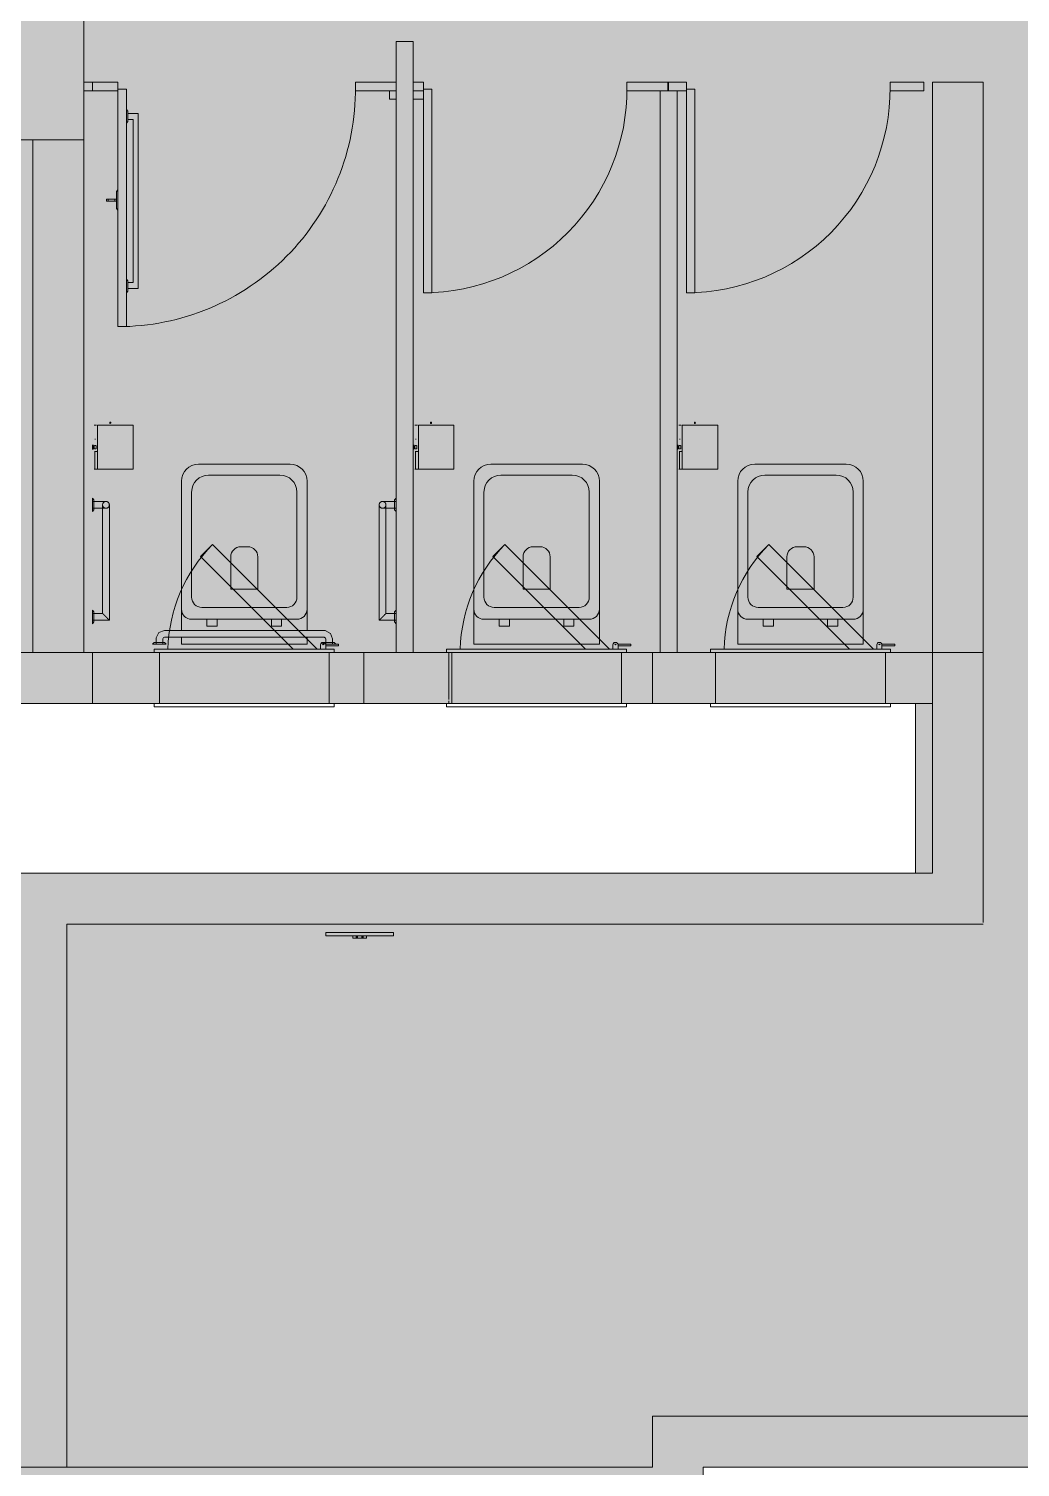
# Model space of a CAD drawing. Header units: millimetres. Extents: x -57519 to 497916, y -349472 to 446842.
# Drawn here: x 415687 to 418609, y 35647 to 39885 of the extents above; entities that cross this region are included whole.
import ezdxf

# ---------------------------------------------------------------- set-up
doc = ezdxf.new("R2010")
doc.units = ezdxf.units.MM
for name, color, linetype, lineweight in [('A-DETL-GENF', 92, 'Continuous', 5), ('A-DETL-THIN', 151, 'Continuous', 9), ('A-DOOR', 31, 'Continuous', 5), ('A-DOOR-FRAM', 31, 'Continuous', 5), ('A-FLOR', 192, 'Continuous', 5), ('A-GENM', 13, 'Continuous', 5), ('A-WALL', 113, 'Continuous', 20), ('A-WALL-PATT', 111, 'Continuous', 20), ('P-SANR-FIXT', 6, 'Continuous', 5), ('S-COLS', 52, 'Continuous', 20)]:
    doc.layers.add(name, color=color, linetype=linetype, lineweight=lineweight)

# ---------------------------------------------------------------- blocks, each defined once
blk = doc.blocks.new('DLN_Ambulant Partition Door - 700x2100_100x25 _WH_GH_-15369237-G_F SINGLE OCCUPANCY DIAGRAM')
at = {"layer": 'A-DOOR', "color": 191}
for p, q in [((20, -509.1), (20, -534.1)), ((720, -509.1), (20, -509.1)), ((20, -534.1), (720, -534.1)), ((720, -534.1), (720, -509.1))]:
    blk.add_line(p, q, dxfattribs=at)
blk.add_arc((20, -534.1), 700, 0, 90.5, dxfattribs=at)
at = {"layer": 'P-SANR-FIXT', "color": 191}
for p, q in [((50, 365.9), (25, 365.9)), ((50, 335.9), (50, 365.9)), ((25, 285.9), (0, 285.9)), ((0, 285.9), (0, 165.9)), ((25, 165.9), (25, 285.9)), ((25, 265.9), (50, 265.9)), ((50, 265.9), (50, 285.9)), ((0, 165.9), (25, 165.9)), ((80.3, -509), (85.3, -504.5)), ((85.3, -504.5), (115.3, -504.5)), ((92.5, -474), (607.5, -474)), ((92.5, -504.5), (92.5, -474)), ((110.2, -489), (110.2, -504.5)), ((590.2, -489), (110.2, -489)), ((115.3, -504.5), (120.3, -509)), ((585.3, -504.5), (580.3, -509)), ((615.3, -504.5), (585.3, -504.5)), ((590.2, -504.5), (590.2, -489)), ((607.5, -474), (607.5, -504.5)), ((620.3, -509), (615.3, -504.5)), ((25, -534.1), (0, -534.1)), ((0, -534.1), (0, -609.1)), ((25, -609.1), (25, -534.1)), ((120.3, -509), (80.3, -509)), ((322.2, -538.1), (317.2, -534.1)), ((317.2, -534.1), (377.2, -534.1)), ((372.2, -538.1), (322.2, -538.1)), ((344, -538.1), (344, -568.1)), ((350.2, -543.1), (344, -543.1)), ((350.2, -538.1), (350.2, -543.1)), ((350.2, -568.1), (350.2, -538.1)), ((377.2, -534.1), (372.2, -538.1)), ((580.3, -509), (620.3, -509)), ((350.2, -563.1), (344, -563.1)), ((344, -568.1), (350.2, -568.1)), ((0, -609.1), (0, -634.1)), ((0, -609.1), (25, -609.1)), ((25, -634.1), (25, -609.1))]:
    blk.add_line(p, q, dxfattribs=at)
blk = doc.blocks.new('DLN_Partition Door - 600x2100_100x25 _WH_GH_-15324393-G_F SINGLE OCCUPANCY DIAGRAM')
at = {"layer": 'A-DOOR', "color": 191}
for p, q in [((20, -509.1), (20, -534.1)), ((620, -509.1), (20, -509.1)), ((20, -534.1), (620, -534.1)), ((620, -534.1), (620, -509.1))]:
    blk.add_line(p, q, dxfattribs=at)
blk.add_arc((20, -534.1), 600, 0, 90.5, dxfattribs=at)
at = {"layer": 'P-SANR-FIXT', "color": 191}
for p, q in [((25, 188.4), (0, 188.4)), ((0, 188.4), (0, 65.9)), ((25, 65.9), (25, 188.4)), ((0, 65.9), (25, 65.9)), ((25, -534.1), (0, -534.1)), ((0, -534.1), (0, -564.1)), ((25, -564.1), (25, -534.1)), ((0, -564.1), (25, -564.1))]:
    blk.add_line(p, q, dxfattribs=at)
blk = doc.blocks.new('DLN_Partition Door - 600x2100_100x25 _WH_GH_-15324423-G_F SINGLE OCCUPANCY DIAGRAM')
at = {"layer": 'A-DOOR', "color": 191}
for p, q in [((20, -509.1), (20, -534.1)), ((620, -509.1), (20, -509.1)), ((20, -534.1), (620, -534.1)), ((620, -534.1), (620, -509.1))]:
    blk.add_line(p, q, dxfattribs=at)
blk.add_arc((20, -534.1), 600, 0, 90.5, dxfattribs=at)
at = {"layer": 'P-SANR-FIXT', "color": 191}
for p, q in [((25, 165.9), (0, 165.9)), ((0, 165.9), (0, 65.9)), ((25, 65.9), (25, 165.9)), ((0, 65.9), (25, 65.9)), ((25, -534.1), (0, -534.1)), ((0, -534.1), (0, -589.1)), ((25, -589.1), (25, -534.1)), ((0, -589.1), (25, -589.1))]:
    blk.add_line(p, q, dxfattribs=at)
blk = doc.blocks.new('DLN_Toilet Paper Roll - DLN_Toilet Paper Roll-V720-G_F SINGLE OCCUPANCY DIAGRAM')
at = {"layer": 'P-SANR-FIXT', "color": 191}
for p, q in [((-7, 0), (7, 0)), ((7, 0), (-7, 0)), ((-65, -6.9), (-65, -5)), ((-65, -6.9), (-65, -6.1)), ((-65, -6.1), (-65, -6.9)), ((-65, -15.5), (-65, -6.9)), ((-65, -6.9), (-12.7, -6.9)), ((-65, -120.1), (-65, -15.5)), ((-65, -15.5), (-12.7, -15.5)), ((-12.7, -6.9), (-12.7, -6.1)), ((-12.7, -6.1), (-12.7, -6.9)), ((-12.7, -15.5), (-12.7, -6.9)), ((65, -15.5), (-12.7, -15.5)), ((-7, -2), (7, -2)), ((7, -2), (-7, -2)), ((-5, -5), (5, -5)), ((5, -5), (-5, -5)), ((-5, -11), (5, -11)), ((5, -11), (-5, -11)), ((-3, -2), (3, -2)), ((3, -2), (-3, -2)), ((-3, -5), (3, -5)), ((3, -5), (-3, -5)), ((23.2, -9.3), (23.2, -6.9)), ((23.2, -6.9), (23.2, -9.3)), ((65, -5), (65, -12.4)), ((65, -15.5), (65, -120.1)), ((-65, -120.1), (65, -120.1))]:
    blk.add_line(p, q, dxfattribs=at)
for start_param, end_param in [(0, 3.141593), (3.141593, 6.283185)]:
    blk.add_ellipse((71.8, -52.8), major_axis=(2, 0), ratio=0.802744, start_param=start_param, end_param=end_param, dxfattribs=at)
for points, knots in [([(-4.7, -9.3), (-4.6, -9.2), (-4.6, -8.9), (-4.5, -8.5), (-4.5, -8), (-4.5, -7.6), (-4.6, -7.1), (-4.8, -6.6), (-4.9, -6.3), (-5, -6.1), (-5, -6.1), (-5, -6.1)], [0, 0, 0, 0, 0.1, 0.2, 0.3, 0.4, 0.5, 0.6, 0.8, 0.9, 0.9644096, 0.9644096, 0.9644096, 0.9644096]), ([(-5, -6.1), (-5, -6.1), (-5, -6.2), (-4.9, -6.4), (-4.8, -6.7), (-4.8, -6.9)], [0, 0, 0, 0, 0.25, 0.5, 1, 1, 1, 1]), ([(-4.8, -6.9), (-4.7, -7.2), (-4.7, -7.6), (-4.6, -8.3), (-4.7, -8.8), (-4.8, -9.3), (-4.9, -9.7), (-5, -10), (-5, -10.1), (-5, -10.1)], [0, 0, 0, 0, 0.222222, 0.333333, 0.444444, 0.583333, 0.722222, 0.861111, 1, 1, 1, 1]), ([(-5, -10.1), (-5, -10.1), (-5, -10.1), (-4.9, -10), (-4.8, -9.8), (-4.7, -9.5), (-4.7, -9.3)], [0.0801932, 0.0801932, 0.0801932, 0.0801932, 0.2, 0.4, 0.7, 1, 1, 1, 1]), ([(5, -6.1), (5, -6.1), (5, -6.1), (4.9, -6.3), (4.8, -6.6), (4.6, -7.1), (4.5, -7.6), (4.5, -8), (4.5, -8.5), (4.6, -8.9), (4.6, -9.2), (4.7, -9.3)], [0.0355904, 0.0355904, 0.0355904, 0.0355904, 0.1, 0.2, 0.4, 0.5, 0.6, 0.7, 0.8, 0.9, 1, 1, 1, 1]), ([(5, -10.1), (5, -10.1), (5, -10), (4.9, -9.8), (4.8, -9.3), (4.7, -8.7), (4.7, -8.3), (4.6, -8), (4.7, -7.7), (4.7, -7.3), (4.8, -7.1), (4.8, -6.9)], [0, 0, 0, 0, 0.111111, 0.222222, 0.444444, 0.583333, 0.652778, 0.722222, 0.791667, 0.861111, 1, 1, 1, 1]), ([(4.7, -9.3), (4.7, -9.5), (4.9, -9.8), (5, -10.1), (5, -10.1), (5, -10.1)], [0, 0, 0, 0, 0.4, 0.7, 0.9198068, 0.9198068, 0.9198068, 0.9198068]), ([(4.8, -6.9), (4.8, -6.7), (4.9, -6.4), (5, -6.2), (5, -6.1), (5, -6.1)], [0, 0, 0, 0, 0.5, 0.75, 1, 1, 1, 1])]:
    blk.add_open_spline(points, degree=3, knots=knots, dxfattribs=at)
blk = doc.blocks.new('DLN_Toilet Paper Roll - DLN_Toilet Paper Roll-V735-G_F SINGLE OCCUPANCY DIAGRAM')
at = {"layer": 'P-SANR-FIXT', "color": 191}
for p, q in [((-65, -6.9), (-65, -5)), ((-65, -6.9), (-65, -6.1)), ((-65, -6.1), (-65, -6.9)), ((-65, -15.5), (-65, -6.9)), ((-65, -6.9), (-12.7, -6.9)), ((-65, -120.1), (-65, -15.5)), ((-65, -15.5), (-12.7, -15.5)), ((-12.7, -6.9), (-12.7, -6.1)), ((-12.7, -6.1), (-12.7, -6.9)), ((-12.7, -15.5), (-12.7, -6.9)), ((65, -15.5), (-12.7, -15.5)), ((-7, -2), (7, -2)), ((7, -2), (-7, -2)), ((-5, -5), (5, -5)), ((5, -5), (-5, -5)), ((-5, -11), (5, -11)), ((5, -11), (-5, -11)), ((-3, -2), (3, -2)), ((3, -2), (-3, -2)), ((-3, -5), (3, -5)), ((3, -5), (-3, -5)), ((23.2, -9.3), (23.2, -6.9)), ((23.2, -6.9), (23.2, -9.3)), ((65, -5), (65, -12.4)), ((65, -15.5), (65, -120.1)), ((-65, -120.1), (65, -120.1))]:
    blk.add_line(p, q, dxfattribs=at)
for start_param, end_param in [(0, 3.141593), (3.141593, 6.283185)]:
    blk.add_ellipse((71.8, -52.8), major_axis=(2, 0), ratio=0.802744, start_param=start_param, end_param=end_param, dxfattribs=at)
for points, knots in [([(-4.7, -9.3), (-4.6, -9.2), (-4.6, -8.9), (-4.5, -8.5), (-4.5, -8), (-4.5, -7.6), (-4.6, -7.1), (-4.8, -6.6), (-4.9, -6.3), (-5, -6.1), (-5, -6.1), (-5, -6.1)], [0, 0, 0, 0, 0.1, 0.2, 0.3, 0.4, 0.5, 0.6, 0.8, 0.9, 0.9644096, 0.9644096, 0.9644096, 0.9644096]), ([(-5, -6.1), (-5, -6.1), (-5, -6.2), (-4.9, -6.4), (-4.8, -6.7), (-4.8, -6.9)], [0, 0, 0, 0, 0.25, 0.5, 1, 1, 1, 1]), ([(-4.8, -6.9), (-4.7, -7.2), (-4.7, -7.6), (-4.6, -8.3), (-4.7, -8.8), (-4.8, -9.3), (-4.9, -9.7), (-5, -10), (-5, -10.1), (-5, -10.1)], [0, 0, 0, 0, 0.222222, 0.333333, 0.444444, 0.583333, 0.722222, 0.861111, 1, 1, 1, 1]), ([(-5, -10.1), (-5, -10.1), (-5, -10.1), (-4.9, -10), (-4.8, -9.8), (-4.7, -9.5), (-4.7, -9.3)], [0.0801932, 0.0801932, 0.0801932, 0.0801932, 0.2, 0.4, 0.7, 1, 1, 1, 1]), ([(5, -6.1), (5, -6.1), (5, -6.1), (4.9, -6.3), (4.8, -6.6), (4.6, -7.1), (4.5, -7.6), (4.5, -8), (4.5, -8.5), (4.6, -8.9), (4.6, -9.2), (4.7, -9.3)], [0.0355904, 0.0355904, 0.0355904, 0.0355904, 0.1, 0.2, 0.4, 0.5, 0.6, 0.7, 0.8, 0.9, 1, 1, 1, 1]), ([(5, -10.1), (5, -10.1), (5, -10), (4.9, -9.8), (4.8, -9.3), (4.7, -8.7), (4.7, -8.3), (4.6, -8), (4.7, -7.7), (4.7, -7.3), (4.8, -7.1), (4.8, -6.9)], [0, 0, 0, 0, 0.111111, 0.222222, 0.444444, 0.583333, 0.652778, 0.722222, 0.791667, 0.861111, 1, 1, 1, 1]), ([(4.7, -9.3), (4.7, -9.5), (4.9, -9.8), (5, -10.1), (5, -10.1), (5, -10.1)], [0, 0, 0, 0, 0.4, 0.7, 0.9198068, 0.9198068, 0.9198068, 0.9198068]), ([(4.8, -6.9), (4.8, -6.7), (4.9, -6.4), (5, -6.2), (5, -6.1), (5, -6.1)], [0, 0, 0, 0, 0.5, 0.75, 1, 1, 1, 1])]:
    blk.add_open_spline(points, degree=3, knots=knots, dxfattribs=at)
blk = doc.blocks.new('DLN_Toilet - DLN_Toilet-12122835-G_F SINGLE OCCUPANCY DIAGRAM')
at = {"layer": 'P-SANR-FIXT', "color": 191}
for p, q in [((135, 700), (-135, 700)), ((-185, 650), (-185, 272.8)), ((-105, 667.8), (105.2, 667.8)), ((185, 272.8), (185, 650)), ((-155, 307.8), (-155, 617.8)), ((155.2, 617.8), (155.2, 307.8)), ((-40, 426.5), (-40, 331.7)), ((10, 456.5), (-10, 456.5)), ((40, 331.7), (40, 426.5)), ((-40, 331.7), (40, 331.7)), ((-185, 272.8), (-185, 170)), ((125.2, 277.8), (-125, 277.8)), ((185, 170), (185, 272.8)), ((-155, 242.8), (155, 242.8)), ((-80, 242.8), (-110, 242.8)), ((-110, 242.8), (-110, 222.8)), ((-110, 222.8), (-80, 222.8)), ((-80, 222.8), (-80, 242.8)), ((110, 242.8), (80, 242.8)), ((80, 242.8), (80, 222.8)), ((80, 222.8), (110, 222.8)), ((110, 222.8), (110, 242.8)), ((-185, 170), (185, 170))]:
    blk.add_line(p, q, dxfattribs=at)
for centre, radius, start, end in [((-135, 650), 50, 90, 180), ((135, 650), 50, 0, 90), ((-105, 617.8), 50, 90, 180), ((105.2, 617.8), 50, 0, 90), ((-10, 426.5), 30, 90, 180), ((10, 426.5), 30, 360, 90), ((-125, 307.8), 30, 180, 270), ((125.2, 307.8), 30, 270, 0), ((-155, 272.8), 30, 180, 270), ((155, 272.8), 30, 270, 0)]:
    blk.add_arc(centre, radius, start, end, dxfattribs=at)
blk = doc.blocks.new('DLN_Ambulant Toilet - DLN_Ambulant Toilet-15379420-G_F SINGLE OCCUPANCY DIAGRAM')
at = {"layer": 'A-GENM', "color": 191}
for p, q in [((-447.5, 565), (-447.5, 595)), ((-447.5, 235), (-447.5, 265))]:
    blk.add_line(p, q, dxfattribs=at)
at = {"layer": 'P-SANR-FIXT', "color": 191}
for p, q in [((135, 700), (-135, 700)), ((-185, 650), (-185, 272.8)), ((-105, 667.8), (105.2, 667.8)), ((185, 272.8), (185, 650)), ((-443.1, 595), (-447.5, 600)), ((-447.5, 600), (-447.5, 560)), ((-447.5, 560), (-447.5, 600)), ((-443.1, 565), (-443.1, 595)), ((-443.1, 595), (-443.1, 565)), ((-155, 307.8), (-155, 617.8)), ((155.2, 617.8), (155.2, 307.8)), ((447.5, 600), (443.1, 595)), ((443.1, 595), (443.1, 565)), ((443.1, 565), (443.1, 595)), ((-407.5, 590), (-447.5, 590)), ((-447.5, 580), (-447.5, 580)), ((-447.5, 580), (-447.5, 580)), ((-447.5, 570), (-407.5, 570)), ((-447.5, 560), (-443.1, 565)), ((-417.5, 580), (-417.5, 260)), ((-397.5, 240), (-397.5, 580)), ((397.5, 580), (397.5, 240)), ((447.5, 590), (407.5, 590)), ((407.5, 570), (447.5, 570)), ((417.5, 260), (417.5, 580)), ((443.1, 565), (447.5, 560)), ((-40, 426.5), (-40, 331.7)), ((10, 456.5), (-10, 456.5)), ((40, 331.7), (40, 426.5)), ((-40, 331.7), (40, 331.7)), ((-443.1, 265), (-447.5, 270)), ((-447.5, 270), (-447.5, 230)), ((-447.5, 230), (-447.5, 270)), ((-417.5, 260), (-447.5, 260)), ((-447.5, 240), (-447.5, 260)), ((-447.5, 260), (-447.5, 240)), ((-443.1, 235), (-443.1, 265)), ((-443.1, 265), (-443.1, 235)), ((-185, 272.8), (-185, 208.7)), ((125.2, 277.8), (-125, 277.8)), ((185, 208.5), (185, 272.8)), ((447.5, 260), (417.5, 260)), ((447.5, 270), (443.1, 265)), ((443.1, 265), (443.1, 235)), ((443.1, 235), (443.1, 265)), ((-447.5, 240), (-397.5, 240)), ((-447.5, 230), (-443.1, 235)), ((-155, 242.8), (155, 242.8)), ((-80, 242.8), (-110, 242.8)), ((-110, 242.8), (-110, 222.8)), ((-110, 222.8), (-80, 222.8)), ((-80, 222.8), (-80, 242.8)), ((110, 242.8), (80, 242.8)), ((80, 242.8), (80, 222.8)), ((80, 222.8), (110, 222.8)), ((110, 222.8), (110, 242.8)), ((397.5, 240), (447.5, 240)), ((443.1, 235), (447.5, 230)), ((-265, 174.4), (-270, 170)), ((-270, 170), (-230, 170)), ((-230, 170), (-270, 170)), ((-235, 174.4), (-265, 174.4)), ((-265, 174.4), (-235, 174.4)), ((-260, 185), (-260, 170)), ((-240, 170), (-260, 170)), ((-260, 170), (-240, 170)), ((-240, 170), (-240, 185)), ((235, 210), (-235, 210)), ((-235, 190), (235, 190)), ((-230, 170), (-235, 174.4)), ((-185, 191.5), (-185, 170)), ((-185, 170), (185, 170)), ((185, 170), (185, 191.3)), ((235, 174.4), (230, 170)), ((230, 170), (235.9, 170)), ((235.9, 170), (230, 170)), ((265, 174.4), (235, 174.4)), ((235, 174.4), (265, 174.4)), ((240, 185), (240, 170)), ((260, 170), (260, 185)), ((270, 170), (265, 174.4))]:
    blk.add_line(p, q, dxfattribs=at)
at = {"layer": 'P-SANR-FIXT', "color": 191, "flags": 128}
for points in [[(-235, 210), (-251.4, 203.9), (-259.7, 188.5), (-260, 185)], [(-240, 185), (-237.7, 189.2), (-235, 190)], [(260, 185), (253.9, 201.4), (238.5, 209.7), (235, 210)], [(235, 190), (239.2, 187.7), (240, 185)]]:
    blk.add_lwpolyline(points, dxfattribs=at)
at = {"layer": 'P-SANR-FIXT', "color": 191}
for centre, radius, start, end in [((-135, 650), 50, 90, 180), ((135, 650), 50, 0, 90), ((-105, 617.8), 50, 90, 180), ((105.2, 617.8), 50, 0, 90), ((-10, 426.5), 30, 90, 180), ((10, 426.5), 30, 360, 90), ((-125, 307.8), 30, 180, 270), ((125.2, 307.8), 30, 270, 0), ((-155, 272.8), 30, 180, 270), ((155, 272.8), 30, 270, 0)]:
    blk.add_arc(centre, radius, start, end, dxfattribs=at)
for points, knots in [([(-397.5, 580), (-397.5, 580.9), (-397.7, 582.2), (-398.2, 583.8), (-398.8, 585), (-399.4, 585.9), (-400, 586.6), (-400.6, 587.2), (-401.4, 588), (-402.3, 588.6), (-403.1, 589), (-403.7, 589.2), (-404.3, 589.5), (-404.9, 589.7), (-405.5, 589.8), (-406.2, 589.9), (-406.8, 590), (-407.5, 590), (-408.2, 590), (-408.8, 589.9), (-409.5, 589.8), (-410.1, 589.7), (-410.7, 589.5), (-411.3, 589.2), (-411.9, 589), (-412.5, 588.7), (-413.1, 588.3), (-413.8, 587.8), (-414.4, 587.2), (-415, 586.6), (-415.6, 585.9), (-416.2, 585), (-416.8, 583.8), (-417.3, 582.2), (-417.5, 580.9), (-417.5, 580)], [0, 0, 0, 0, 0.083333, 0.125, 0.166667, 0.208333, 0.229167, 0.25, 0.291667, 0.333333, 0.354167, 0.375, 0.395833, 0.416667, 0.4375, 0.458333, 0.479167, 0.5, 0.520833, 0.541667, 0.5625, 0.583333, 0.604167, 0.625, 0.645833, 0.666667, 0.6875, 0.708333, 0.75, 0.770833, 0.791667, 0.833333, 0.875, 0.916667, 1, 1, 1, 1]), ([(-397.5, 580), (-397.5, 580.9), (-397.7, 582.2), (-398.2, 583.8), (-398.7, 584.8), (-399.2, 585.6), (-399.7, 586.3), (-400.3, 586.9), (-400.9, 587.5), (-401.6, 588.1), (-402.5, 588.7), (-403.7, 589.3), (-405.3, 589.8), (-407.5, 590.1), (-409.7, 589.8), (-411.3, 589.3), (-412.5, 588.7), (-413.4, 588.1), (-414.1, 587.5), (-414.7, 586.9), (-415.5, 586.1), (-416.1, 585.2), (-416.5, 584.4), (-416.8, 583.6), (-417.3, 582.2), (-417.5, 580.9), (-417.5, 580)], [0, 0, 0, 0, 0.083333, 0.125, 0.166667, 0.1875, 0.208333, 0.25, 0.270833, 0.291667, 0.333333, 0.375, 0.416667, 0.5, 0.583333, 0.625, 0.666667, 0.708333, 0.729167, 0.75, 0.791667, 0.833333, 0.854167, 0.875, 0.916667, 1, 1, 1, 1]), ([(-417.5, 580), (-417.5, 579.1), (-417.3, 577.8), (-416.8, 576.2), (-416.2, 575), (-415.6, 574.1), (-415, 573.4), (-414.4, 572.8), (-413.6, 572), (-412.7, 571.4), (-411.9, 571), (-411.3, 570.8), (-410.7, 570.5), (-410.1, 570.3), (-409.5, 570.2), (-408.8, 570.1), (-408.2, 570), (-407.5, 570), (-406.8, 570), (-406.2, 570.1), (-405.5, 570.2), (-404.9, 570.3), (-404.3, 570.5), (-403.7, 570.8), (-403.1, 571), (-402.5, 571.3), (-401.9, 571.7), (-401.2, 572.2), (-400.6, 572.8), (-400, 573.4), (-399.4, 574.1), (-398.8, 575), (-398.2, 576.2), (-397.7, 577.8), (-397.5, 579.1), (-397.5, 580)], [0, 0, 0, 0, 0.083333, 0.125, 0.166667, 0.208333, 0.229167, 0.25, 0.291667, 0.333333, 0.354167, 0.375, 0.395833, 0.416667, 0.4375, 0.458333, 0.479167, 0.5, 0.520833, 0.541667, 0.5625, 0.583333, 0.604167, 0.625, 0.645833, 0.666667, 0.6875, 0.708333, 0.75, 0.770833, 0.791667, 0.833333, 0.875, 0.916667, 1, 1, 1, 1]), ([(-417.5, 580), (-417.5, 579.1), (-417.3, 577.8), (-416.8, 576.2), (-416.3, 575.2), (-415.8, 574.4), (-415.3, 573.7), (-414.7, 573.1), (-414.1, 572.5), (-413.4, 571.9), (-412.5, 571.3), (-411.3, 570.7), (-409.7, 570.2), (-407.5, 569.9), (-405.3, 570.2), (-403.7, 570.7), (-402.5, 571.3), (-401.6, 571.9), (-400.9, 572.5), (-400.3, 573.1), (-399.5, 573.9), (-398.9, 574.8), (-398.5, 575.6), (-398.2, 576.4), (-397.7, 577.8), (-397.5, 579.1), (-397.5, 580)], [0, 0, 0, 0, 0.083333, 0.125, 0.166667, 0.1875, 0.208333, 0.25, 0.270833, 0.291667, 0.333333, 0.375, 0.416667, 0.5, 0.583333, 0.625, 0.666667, 0.708333, 0.729167, 0.75, 0.791667, 0.833333, 0.854167, 0.875, 0.916667, 1, 1, 1, 1]), ([(417.5, 580), (417.5, 580.9), (417.3, 582.2), (416.8, 583.8), (416.2, 585), (415.6, 585.9), (415, 586.6), (414.4, 587.2), (413.6, 588), (412.7, 588.6), (411.9, 589), (411.3, 589.2), (410.7, 589.5), (410.1, 589.7), (409.5, 589.8), (408.8, 589.9), (408.2, 590), (407.5, 590), (406.8, 590), (406.2, 589.9), (405.5, 589.8), (404.9, 589.7), (404.3, 589.5), (403.7, 589.2), (403.1, 589), (402.5, 588.7), (401.9, 588.3), (401.2, 587.8), (400.6, 587.2), (400, 586.6), (399.4, 585.9), (398.8, 585), (398.2, 583.8), (397.7, 582.2), (397.5, 580.9), (397.5, 580)], [0, 0, 0, 0, 0.083333, 0.125, 0.166667, 0.208333, 0.229167, 0.25, 0.291667, 0.333333, 0.354167, 0.375, 0.395833, 0.416667, 0.4375, 0.458333, 0.479167, 0.5, 0.520833, 0.541667, 0.5625, 0.583333, 0.604167, 0.625, 0.645833, 0.666667, 0.6875, 0.708333, 0.75, 0.770833, 0.791667, 0.833333, 0.875, 0.916667, 1, 1, 1, 1]), ([(417.5, 580), (417.5, 580.9), (417.3, 582.2), (416.8, 583.8), (416.3, 584.8), (415.8, 585.6), (415.3, 586.3), (414.7, 586.9), (414.1, 587.5), (413.4, 588.1), (412.5, 588.7), (411.3, 589.3), (409.7, 589.8), (407.5, 590.1), (405.3, 589.8), (403.7, 589.3), (402.5, 588.7), (401.6, 588.1), (400.9, 587.5), (400.3, 586.9), (399.5, 586.1), (398.9, 585.2), (398.5, 584.4), (398.2, 583.6), (397.7, 582.2), (397.5, 580.9), (397.5, 580)], [0, 0, 0, 0, 0.083333, 0.125, 0.166667, 0.1875, 0.208333, 0.25, 0.270833, 0.291667, 0.333333, 0.375, 0.416667, 0.5, 0.583333, 0.625, 0.666667, 0.708333, 0.729167, 0.75, 0.791667, 0.833333, 0.854167, 0.875, 0.916667, 1, 1, 1, 1]), ([(397.5, 580), (397.5, 579.1), (397.7, 577.8), (398.2, 576.2), (398.8, 575), (399.4, 574.1), (400, 573.4), (400.6, 572.8), (401.4, 572), (402.3, 571.4), (403.1, 571), (403.7, 570.8), (404.3, 570.5), (404.9, 570.3), (405.5, 570.2), (406.2, 570.1), (406.8, 570), (407.5, 570), (408.2, 570), (408.8, 570.1), (409.5, 570.2), (410.1, 570.3), (410.7, 570.5), (411.3, 570.8), (411.9, 571), (412.5, 571.3), (413.1, 571.7), (413.8, 572.2), (414.4, 572.8), (415, 573.4), (415.6, 574.1), (416.2, 575), (416.8, 576.2), (417.3, 577.8), (417.5, 579.1), (417.5, 580)], [0, 0, 0, 0, 0.083333, 0.125, 0.166667, 0.208333, 0.229167, 0.25, 0.291667, 0.333333, 0.354167, 0.375, 0.395833, 0.416667, 0.4375, 0.458333, 0.479167, 0.5, 0.520833, 0.541667, 0.5625, 0.583333, 0.604167, 0.625, 0.645833, 0.666667, 0.6875, 0.708333, 0.75, 0.770833, 0.791667, 0.833333, 0.875, 0.916667, 1, 1, 1, 1]), ([(397.5, 580), (397.5, 579.1), (397.7, 577.8), (398.2, 576.2), (398.7, 575.2), (399.2, 574.4), (399.7, 573.7), (400.3, 573.1), (400.9, 572.5), (401.6, 571.9), (402.5, 571.3), (403.7, 570.7), (405.3, 570.2), (407.5, 569.9), (409.7, 570.2), (411.3, 570.7), (412.5, 571.3), (413.4, 571.9), (414.1, 572.5), (414.7, 573.1), (415.5, 573.9), (416.1, 574.8), (416.5, 575.6), (416.8, 576.4), (417.3, 577.8), (417.5, 579.1), (417.5, 580)], [0, 0, 0, 0, 0.083333, 0.125, 0.166667, 0.1875, 0.208333, 0.25, 0.270833, 0.291667, 0.333333, 0.375, 0.416667, 0.5, 0.583333, 0.625, 0.666667, 0.708333, 0.729167, 0.75, 0.791667, 0.833333, 0.854167, 0.875, 0.916667, 1, 1, 1, 1]), ([(-417.5, 260), (-417.5, 260), (-417.3, 259.8), (-416.8, 259.3), (-416.2, 258.7), (-415.6, 258.1), (-415, 257.5), (-414.4, 256.9), (-413.6, 256.1), (-412.7, 255.2), (-411.9, 254.4), (-411.3, 253.8), (-410.7, 253.2), (-410.1, 252.6), (-409.5, 252), (-408.8, 251.3), (-408.2, 250.7), (-407.5, 250), (-406.8, 249.3), (-406.2, 248.7), (-405.5, 248), (-404.9, 247.4), (-404.3, 246.8), (-403.7, 246.2), (-403.1, 245.6), (-402.5, 245), (-401.9, 244.4), (-401.2, 243.7), (-400.6, 243.1), (-400, 242.5), (-399.4, 241.9), (-398.8, 241.3), (-398.2, 240.7), (-397.7, 240.2), (-397.5, 240), (-397.5, 240)], [0, 0, 0, 0, 0.083333, 0.125, 0.166667, 0.208333, 0.229167, 0.25, 0.291667, 0.333333, 0.354167, 0.375, 0.395833, 0.416667, 0.4375, 0.458333, 0.479167, 0.5, 0.520833, 0.541667, 0.5625, 0.583333, 0.604167, 0.625, 0.645833, 0.666667, 0.6875, 0.708333, 0.75, 0.770833, 0.791667, 0.833333, 0.875, 0.916667, 1, 1, 1, 1]), ([(397.5, 240), (397.5, 240), (397.7, 240.2), (398.2, 240.7), (398.8, 241.3), (399.4, 241.9), (400, 242.5), (400.6, 243.1), (401.4, 243.9), (402.3, 244.8), (403.1, 245.6), (403.7, 246.2), (404.3, 246.8), (404.9, 247.4), (405.5, 248), (406.2, 248.7), (406.8, 249.3), (407.5, 250), (408.2, 250.7), (408.8, 251.3), (409.5, 252), (410.1, 252.6), (410.7, 253.2), (411.3, 253.8), (411.9, 254.4), (412.5, 255), (413.1, 255.6), (413.8, 256.3), (414.4, 256.9), (415, 257.5), (415.6, 258.1), (416.2, 258.7), (416.8, 259.3), (417.3, 259.8), (417.5, 260), (417.5, 260)], [0, 0, 0, 0, 0.083333, 0.125, 0.166667, 0.208333, 0.229167, 0.25, 0.291667, 0.333333, 0.354167, 0.375, 0.395833, 0.416667, 0.4375, 0.458333, 0.479167, 0.5, 0.520833, 0.541667, 0.5625, 0.583333, 0.604167, 0.625, 0.645833, 0.666667, 0.6875, 0.708333, 0.75, 0.770833, 0.791667, 0.833333, 0.875, 0.916667, 1, 1, 1, 1])]:
    blk.add_open_spline(points, degree=3, knots=knots, dxfattribs=at)
for points in [[(-417.2, 259.7), (-417.4, 259.9), (-417.5, 260), (-417.5, 260)], [(417.5, 260), (417.5, 260), (417.4, 259.9), (417.2, 259.7)], [(-397.5, 240), (-397.5, 240), (-397.6, 240.1), (-397.8, 240.3)], [(397.8, 240.3), (397.6, 240.1), (397.5, 240), (397.5, 240)]]:
    blk.add_open_spline(points, degree=3, dxfattribs=at)
blk = doc.blocks.new('DLN-Access Panel__AP01_ - _AP04_ 450 x 650 _WH_-V820-G_F SINGLE OCCUPANCY DIAGRAM')
at = {"layer": 'A-DOOR', "color": 253}
for p, q in [((-265, 75), (-265, 85)), ((265, 85), (-265, 85)), ((265, 75), (265, 85))]:
    blk.add_line(p, q, dxfattribs=at)
at = {"layer": 'A-DOOR', "color": 191}
for p, q in [((-265, 75), (265, 75)), ((-265, -85), (-265, -75)), ((265, -75), (-265, -75)), ((265, -85), (265, -75)), ((-240, -95), (-277.5, -95)), ((-277.5, -95), (-277.5, -100)), ((-277.5, -100), (-239.6, -100)), ((-265, -85), (265, -85)), ((-240, -85), (-240, -97.5)), ((-225, -97.5), (-225, -85)), ((-215, -85), (93.2, -393.2)), ((128.6, -357.8), (-144.3, -85)), ((93.2, -393.2), (128.6, -357.8))]:
    blk.add_line(p, q, dxfattribs=at)
for centre, radius, start, end in [((-232.5, -97.5), 7.5, 180, 0), ((-232.5, -97.5), 7.5, 195, 0), ((-232.5, -97.5), 7.5, 199.4712, 360), ((-232.5, -97.5), 7.5, 199.4712, 360), ((-232.5, -97.5), 2, 180, 360), ((-232.5, -97.5), 2, 180, 360), ((-225, -75), 450, 315, 358.6824)]:
    blk.add_arc(centre, radius, start, end, dxfattribs=at)
at = {"layer": 'A-DOOR-FRAM', "color": 191}
for p, q in [((-250, 75), (-250, -75)), ((250, 75), (250, -75))]:
    blk.add_line(p, q, dxfattribs=at)
blk = doc.blocks.new('Signage - Male_Wall Mount_ - Type 1-17079279-G_F SINGLE OCCUPANCY DIAGRAM')
at = {"layer": 'A-GENM'}
for p, q in [((25, 22.5), (225, 22.5)), ((25, 12.5), (25, 22.5)), ((225, 12.5), (25, 12.5)), ((105, 28.5), (105, 22.5)), ((105, 28.5), (115, 28.5)), ((115, 28.5), (115, 22.5)), ((115, 28.5), (135, 28.5)), ((135, 28.5), (115, 28.5)), ((115, 28.5), (135, 28.5)), ((115.8, 28.5), (134.2, 28.5)), ((115.8, 22.5), (115.8, 28.5)), ((118.3, 28.5), (118.3, 22.5)), ((131.7, 22.5), (131.7, 28.5)), ((134.2, 22.5), (134.2, 28.5)), ((135, 22.5), (135, 28.5)), ((135, 28.5), (145, 28.5)), ((145, 22.5), (145, 28.5)), ((225, 12.5), (225, 22.5))]:
    blk.add_line(p, q, dxfattribs=at)

msp = doc.modelspace()

# ---------------------------------------------------------------- hatches: boundary and pattern name
at = {"layer": 'A-DETL-GENF', "transparency": 33554585}
h = msp.add_hatch(color=201, dxfattribs=at)
h.paths.add_polyline_path([(378712.3, -2142.5), (378712.3, 5707.5), (408249.8, 5707.5), (408249.8, 31607.5), (411824.8, 31607.5), (411824.8, 28857.5), (414124.8, 28857.5), (414124.8, 34332.5), (417674.8, 34332.5), (417674.8, 35647.5), (420699.8, 35647.5), (420699.8, 52157.5), (392454.3, 52157.5), (392454.3, 45782.5), (382199.8, 45782.5), (382199.8, 52157.5), (367049.8, 52157.5), (367049.8, 5707.5), (368349.8, 5707.5), (368349.8, 3222.2), (374112.3, -1265.4), (374112.3, -2142.5), (376972.2, -2142.5)], flags=0)
h.paths.add_polyline_path([(370849.8, 8157.5), (370849.8, 9357.5), (369649.8, 9357.5), (369649.8, 15624.2), (370889.8, 15624.2), (370889.8, 9397.5), (371149.8, 9397.5), (371149.8, 8157.5)], flags=0)
h.paths.add_polyline_path([(388124.8, 8157.5), (388124.8, 9397.5), (389899.8, 9397.5), (389899.8, 8157.5)], flags=0)
h.paths.add_polyline_path([(382791.7, 8157.5), (382352.3, 8157.5), (382352.3, 9397.5), (387324.8, 9397.5), (387324.8, 8157.5), (386671.4, 8157.5)], flags=0)
h.paths.add_polyline_path([(404599.8, 8157.5), (396937.3, 8157.5), (396937.3, 9397.5), (404599.8, 9397.5), (404599.8, 8571.4)], flags=0)
h.paths.add_polyline_path([(394430.7, 8157.5), (392899.8, 8157.5), (392899.8, 9397.5), (396137.3, 9397.5), (396137.3, 8157.5)], flags=0)
h.paths.add_polyline_path([(405799.8, 12397.5), (404559.8, 12397.5), (404559.8, 15624.2), (405799.8, 15624.2), (405799.8, 12969.9)], flags=0)
h.paths.add_polyline_path([(370889.8, 16424.2), (369649.8, 16424.2), (369649.8, 23040.8), (370889.8, 23040.8), (370889.8, 17368.3)], flags=0)
h.paths.add_polyline_path([(404559.8, 16424.2), (404559.8, 23040.8), (405799.8, 23040.8), (405799.8, 16424.2)], flags=0)
h.paths.add_polyline_path([(369649.8, 23840.8), (369649.8, 30107.5), (370849.8, 30107.5), (370849.8, 31307.5), (371149.8, 31307.5), (371149.8, 30107.5), (370889.8, 30107.5), (370889.8, 23840.8)], flags=0)
h.paths.add_polyline_path([(404559.8, 23840.8), (404559.8, 27067.5), (405799.8, 27067.5), (405799.8, 23840.8)], flags=0)
h.paths.add_polyline_path([(388124.8, 30067.5), (388124.8, 31307.5), (389399.8, 31307.5), (389399.8, 30067.5)], flags=0)
h.paths.add_polyline_path([(373449.8, 30067.5), (373449.8, 31307.5), (378512.3, 31307.5), (378512.3, 30067.5), (375032.4, 30067.5)], flags=0)
h.paths.add_polyline_path([(386671.4, 30067.5), (382349.8, 30067.5), (382349.8, 31307.5), (387324.8, 31307.5), (387324.8, 30067.5)], flags=0)
h.paths.add_polyline_path([(394430.7, 30067.5), (392399.8, 30067.5), (392399.8, 31307.5), (396137.3, 31307.5), (396137.3, 30067.5)], flags=0)
h.paths.add_polyline_path([(402190, 30067.5), (396937.3, 30067.5), (396937.3, 31307.5), (404599.8, 31307.5), (404599.8, 30067.5), (404129.8, 30067.5)], flags=0)
h.paths.add_polyline_path([(407299.8, 35797.5), (407299.8, 36247.5), (408249.8, 36247.5), (408249.8, 35797.5), (408009.5, 35797.5)], flags=0)
h.paths.add_polyline_path([(412649.8, 35797.5), (412649.8, 37247.5), (415649.8, 37247.5), (415649.8, 35797.5), (413829, 35797.5)], flags=0)
h.paths.add_polyline_path([(412649.8, 37397.5), (412649.8, 37897.5), (418299.8, 37897.5), (418299.8, 37397.5), (412859.1, 37397.5)], flags=0)
h.paths.add_polyline_path([(408979.4, 37847.5), (408399.8, 37847.5), (408399.8, 38327.5), (410749.8, 38327.5), (410749.8, 37847.5), (409949.3, 37847.5)], flags=0)
h.paths.add_polyline_path([(381599.8, 37907.5), (381599.8, 39557.5), (382049.8, 39557.5), (382049.8, 37907.5), (381821.8, 37907.5)], flags=0)
h.paths.add_polyline_path([(406069.7, 38657.5), (404849.8, 38657.5), (404849.8, 49957.5), (408249.8, 49957.5), (408249.8, 38657.5), (408009.5, 38657.5)], flags=0)
h.paths.add_polyline_path([(370182.8, 40207.5), (369149.8, 40207.5), (369149.8, 40707.5), (370699.8, 40707.5), (370699.8, 40207.5)], flags=0)
h.paths.add_polyline_path([(381599.8, 40257.5), (381599.8, 42757.5), (382049.8, 42757.5), (382049.8, 40257.5), (381821.8, 40257.5)], flags=0)
h.paths.add_polyline_path([(414798.9, 42697.5), (410674.8, 42697.5), (410674.8, 43197.5), (418349.8, 43197.5), (418349.8, 42697.5), (415768.8, 42697.5)], flags=0)
h.paths.add_polyline_path([(377289.8, 42907.5), (375749.8, 42907.5), (375749.8, 43407.5), (377289.8, 43407.5), (377289.8, 43209.2)], flags=0)
h.paths.add_polyline_path([(382049.8, 46907.5), (379399.8, 46907.5), (379399.8, 52007.5), (382049.8, 52007.5), (382049.8, 47057.9)], flags=0)
h.paths.add_polyline_path([(410919.2, 47837.5), (410674.8, 47837.5), (410674.8, 48337.5), (418349.8, 48337.5), (418349.8, 47837.5), (411404.2, 47837.5)], flags=0)
h.paths.add_polyline_path([(408399.8, 50107.5), (408399.8, 52007.5), (408849.8, 52007.5), (408849.8, 50107.5)], flags=0)
at = {"layer": 'A-WALL-PATT', "transparency": 33554432}
for points in [[(417674.8, 35647.5), (420549.8, 35647.5), (420549.8, 35797.5), (417524.8, 35797.5), (417524.8, 35647.5)], [(417524.8, 34332.5), (417674.8, 34332.5), (417674.8, 35647.5), (417524.8, 35647.5), (417524.8, 34441)]]:
    msp.add_hatch(color=133, dxfattribs=at).paths.add_polyline_path(points, flags=0)

# ---------------------------------------------------------------- linework, layer by layer
at = {"layer": 'A-DETL-THIN', "lineweight": 5}
for p, q in [((412649.8, 37897.5), (418299.8, 37897.5)), ((418299.8, 37897.5), (418299.8, 37397.5)), ((418299.8, 37397.5), (412649.8, 37397.5)), ((417674.8, 34332.5), (417674.8, 35647.5)), ((417674.8, 35647.5), (420699.8, 35647.5))]:
    msp.add_line(p, q, dxfattribs=at)
at = {"layer": 'A-FLOR'}
for p, q in [((415114.8, 38047.5), (415699.8, 38047.5)), ((415849.8, 38047.5), (416072.3, 38047.5)), ((416572.3, 38047.5), (416769.8, 38047.5)), ((416819.8, 38047.5), (416933.6, 38047.5)), ((417433.6, 38047.5), (417547.3, 38047.5)), ((417597.3, 38047.5), (417708.6, 38047.5)), ((418201.1, 38047.5), (418226.1, 38047.5)), ((418499.8, 38047.5), (418499.8, 37711.2)), ((417524.8, 35647.5), (417524.8, 35797.5)), ((417524.8, 35797.5), (420549.8, 35797.5)), ((415799.8, 35647.5), (417524.8, 35647.5)), ((417674.8, 35647.5), (417674.8, 33607.5))]:
    msp.add_line(p, q, dxfattribs=at)
at = {"layer": 'A-WALL', "color": 191, "lineweight": 5}
for p, q in [((416769.8, 39727.5), (416769.8, 39847.5)), ((416819.8, 39847.5), (416769.8, 39847.5)), ((416819.8, 39847.5), (416819.8, 39727.5)), ((418349.8, 37397.5), (418349.8, 39727.5)), ((418349.8, 39727.5), (418499.8, 39727.5)), ((418499.8, 39727.5), (418499.8, 38047.5)), ((416769.8, 38047.5), (416769.8, 39702.5)), ((416819.8, 39702.5), (416819.8, 38047.5)), ((417547.3, 38047.5), (417547.3, 39702.5)), ((417597.3, 39702.5), (417597.3, 38047.5)), ((415699.8, 39557.5), (415699.8, 38047.5)), ((415849.8, 39557.5), (415699.8, 39557.5)), ((415849.8, 38047.5), (415849.8, 39557.5)), ((415699.8, 38047.5), (415849.8, 38047.5)), ((415874.8, 37897.5), (415874.8, 38047.5)), ((416674.8, 37897.5), (416674.8, 38047.5)), ((416769.8, 38047.5), (416819.8, 38047.5)), ((416924.8, 38047.5), (416924.8, 37909)), ((417524.8, 37897.5), (417524.8, 38047.5)), ((417547.3, 38047.5), (417597.3, 38047.5)), ((418226.1, 38047.5), (418499.8, 38047.5)), ((415114.8, 37897.5), (416057.3, 37897.5)), ((416587.3, 37897.5), (416924.8, 37897.5)), ((416924.8, 37905.5), (416924.8, 37897.5)), ((417448.6, 37897.5), (417708.6, 37897.5)), ((418349.8, 37897.5), (418226.1, 37897.5)), ((418499.8, 37710), (418499.8, 37251.7)), ((412649.8, 37397.5), (418349.8, 37397.5)), ((415799.8, 37247.5), (415799.8, 35647.5)), ((418499.8, 37247.5), (415799.8, 37247.5)), ((417524.8, 35797.5), (417524.8, 35647.5)), ((415799.8, 35647.5), (413749.8, 35647.5)), ((420699.8, 35647.5), (417674.8, 35647.5))]:
    msp.add_line(p, q, dxfattribs=at)
at = {"layer": 'S-COLS', "color": 221}
for p, q in [((415849.8, 39557.5), (415849.8, 40307.5)), ((415699.8, 39557.5), (415099.8, 39557.5))]:
    msp.add_line(p, q, dxfattribs=at)
at = {"layer": 'S-COLS', "color": 191, "lineweight": 5}
msp.add_line((415849.8, 39557.5), (415699.8, 39557.5), dxfattribs=at)

# ---------------------------------------------------------------- block references
at = {"layer": 'A-DOOR', "color": 191, "rotation": 180}
for p in [(416322.3, 37972.5), (417183.6, 37972.5), (417961.1, 37972.5)]:
    msp.add_blockref('DLN-Access Panel__AP01_ - _AP04_ 450 x 650 _WH_-V820-G_F SINGLE OCCUPANCY DIAGRAM', p, dxfattribs=at)
at = {"layer": 'A-GENM', "rotation": 180}
msp.add_blockref('Signage - Male_Wall Mount_ - Type 1-17079279-G_F SINGLE OCCUPANCY DIAGRAM', (416787.3, 37235), dxfattribs=at)
at = {"layer": 'P-SANR-FIXT', "color": 191}
for name, p, rotation in [('DLN_Toilet Paper Roll - DLN_Toilet Paper Roll-V720-G_F SINGLE OCCUPANCY DIAGRAM', (415874.8, 38652.5), 90.00000000000058), ('DLN_Toilet Paper Roll - DLN_Toilet Paper Roll-V735-G_F SINGLE OCCUPANCY DIAGRAM', (416819.8, 38652.5), 90.00000000000058), ('DLN_Toilet Paper Roll - DLN_Toilet Paper Roll-V735-G_F SINGLE OCCUPANCY DIAGRAM', (417597.3, 38652.5), 90.00000000000058), ('DLN_Ambulant Partition Door - 700x2100_100x25 _WH_GH_-15369237-G_F SINGLE OCCUPANCY DIAGRAM', (416484, 39727.5), 270.0000000000006), ('DLN_Partition Door - 600x2100_100x25 _WH_GH_-15324393-G_F SINGLE OCCUPANCY DIAGRAM', (417384, 39727.5), 270.0000000000006), ('DLN_Partition Door - 600x2100_100x25 _WH_GH_-15324423-G_F SINGLE OCCUPANCY DIAGRAM', (418159, 39727.5), 270.0000000000006)]:
    msp.add_blockref(name, p, dxfattribs=dict(at, rotation=rotation))
for name, p in [('DLN_Ambulant Toilet - DLN_Ambulant Toilet-15379420-G_F SINGLE OCCUPANCY DIAGRAM', (416322.3, 37902.5)), ('DLN_Toilet - DLN_Toilet-12122835-G_F SINGLE OCCUPANCY DIAGRAM', (417183.6, 37902.5)), ('DLN_Toilet - DLN_Toilet-12122835-G_F SINGLE OCCUPANCY DIAGRAM', (417961.1, 37902.5))]:
    msp.add_blockref(name, p, dxfattribs=at)

doc.saveas('drawing.dxf')
